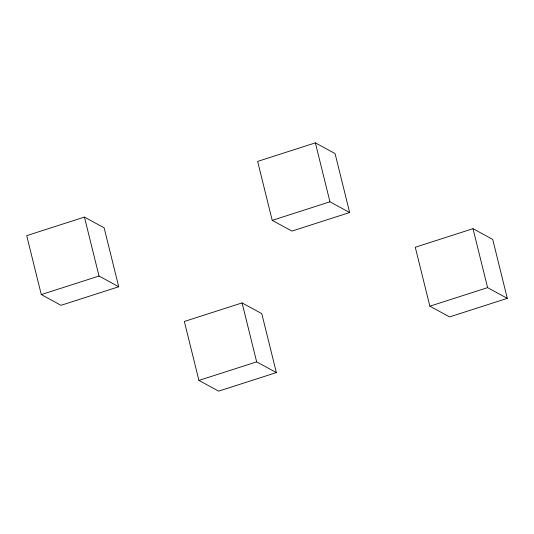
<?xml version="1.0" encoding="UTF-8"?>
<svg xmlns="http://www.w3.org/2000/svg" width="534" height="534" viewBox="0 0 534 534"><rect width="100%" height="100%" fill="white"/><g stroke="black" fill="none" stroke-linecap="round" stroke-linejoin="round"><path stroke-width="0.8" d="M84.432 217.084L26.7 235.641L41.285 294.588L60.996 305.314L118.728 286.758L104.137 227.811L84.432 217.084L99.024 276.031L118.728 286.758M315.367 142.858L257.635 161.415L272.22 220.362L291.924 231.088L349.657 212.532L335.072 153.585L315.367 142.858L329.952 201.805L349.657 212.532M41.285 294.588L99.024 276.031M272.22 220.362L329.952 201.805M242.076 302.911L184.343 321.468L198.928 380.415L218.633 391.142L276.365 372.585L261.78 313.638L242.076 302.911L256.66 361.858L276.365 372.585M473.004 228.686L415.272 247.242L429.863 306.189L449.568 316.916L507.3 298.359L492.715 239.412L473.004 228.686L487.595 287.632L507.3 298.359M198.928 380.415L256.66 361.858M429.863 306.189L487.595 287.632"/></g></svg>
